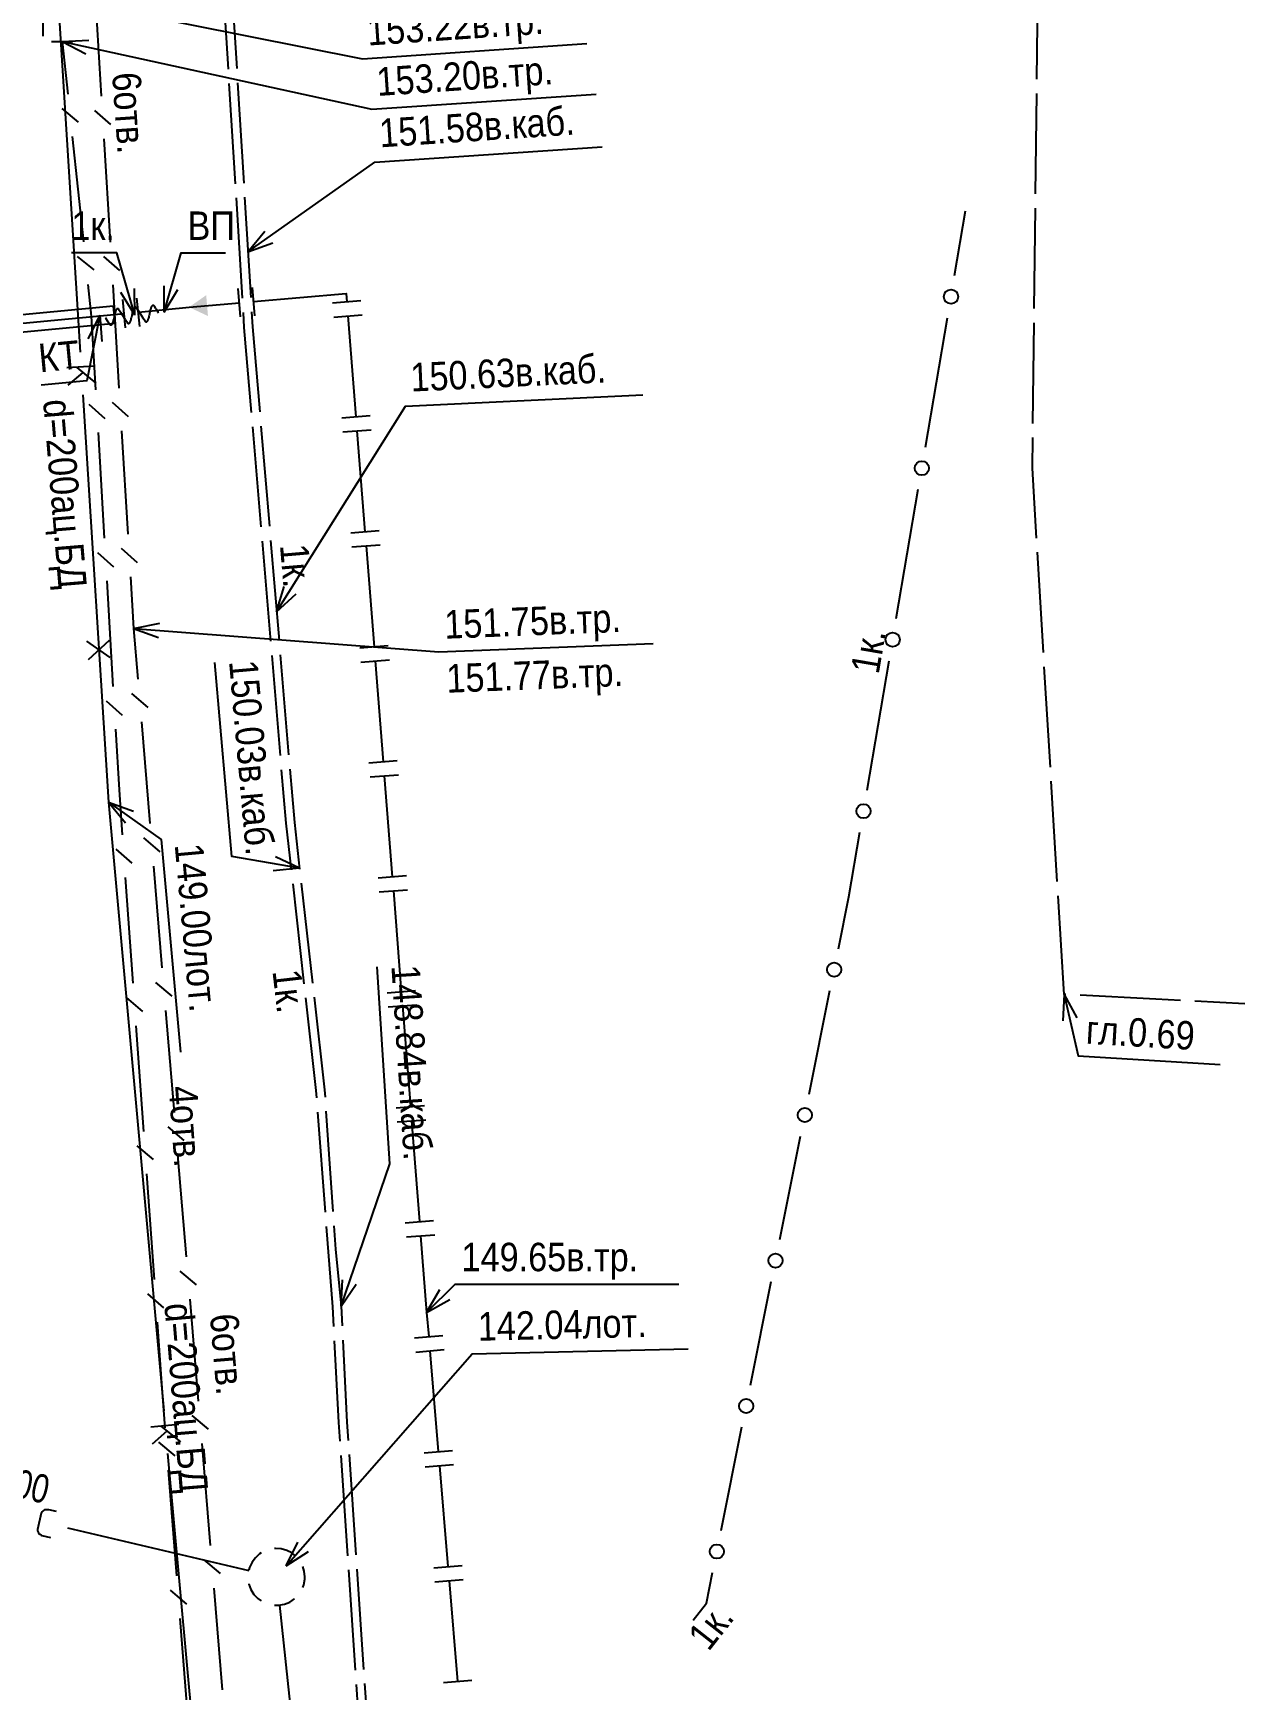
# Model space of a CAD drawing. Header units: metres. Extents: x -3947 to -3704, y 4976 to 6609.
# Drawn here: x -3816 to -3773.4, y 5499.5 to 5557.7 of the extents above; entities that cross this region are included whole.
import ezdxf
from ezdxf.enums import TextEntityAlignment as Align

# ---------------------------------------------------------------- set-up
doc = ezdxf.new("R2010")
doc.units = ezdxf.units.M
doc.header["$MEASUREMENT"] = 0
for name, color, linetype, lineweight in [('Водосток', 7, 'Continuous', 25), ('Газопровод', 7, 'Continuous', 25), ('Кабели', 7, 'Continuous', 25), ('Кабель защиты', 7, 'Continuous', 25), ('Кабель связи', 7, 'Continuous', 25), ('Кабель электрический', 7, 'Continuous', 25), ('Канализация самотёчная', 7, 'Continuous', 25)]:
    doc.layers.add(name, color=color, linetype=linetype, lineweight=lineweight)
doc.styles.add('Style-RUSSIAN_1251', font='RUSSIAN_1251.shx')
doc.styles.add('Style-RUSSIAN_1251 I 0.00000', font='RUSSIAN_1251.shx')

msp = doc.modelspace()

# ---------------------------------------------------------------- hatches: boundary and pattern name
at = {"layer": 'Газопровод', "linetype": 'Continuous'}
msp.add_hatch(color=256, dxfattribs=at).paths.add_polyline_path([(-3810.52, 5548.06), (-3809.918, 5548.481), (-3809.855, 5547.749)])

# ---------------------------------------------------------------- linework, layer by layer
at = {"layer": 'Водосток', "linetype": 'Continuous'}
for p, q in [((-3814.788, 5505.177), (-3808.425, 5503.68)), ((-3807.104, 5503.834), (-3806.699, 5504.676)), ((-3807.104, 5503.834), (-3806.323, 5504.347)), ((-3807.345, 5502.458), (-3806.919, 5498.484))]:
    msp.add_line(p, q, dxfattribs=at)
at = {"layer": 'Водосток', "linetype": 'Continuous', "flags": 128}
for points in [[(-3807.104, 5503.834), (-3800.576, 5511.291), (-3792.981, 5511.466)], [(-3815.179, 5505.743), (-3815.449, 5505.806), (-3815.488, 5505.813), (-3815.518, 5505.813), (-3815.561, 5505.811), (-3815.601, 5505.802), (-3815.633, 5505.788), (-3815.664, 5505.765), (-3815.691, 5505.738), (-3815.704, 5505.713), (-3815.715, 5505.687), (-3815.849, 5505.118), (-3815.851, 5505.092), (-3815.849, 5505.071), (-3815.841, 5505.043), (-3815.829, 5505.021), (-3815.812, 5504.994), (-3815.793, 5504.968), (-3815.764, 5504.947), (-3815.723, 5504.921), (-3815.689, 5504.908), (-3815.387, 5504.837)], [(-3807.984, 5504.292), (-3808.04, 5504.259), (-3808.189, 5504.126), (-3808.308, 5503.966), (-3808.394, 5503.785), (-3808.415, 5503.698)], [(-3806.816, 5504.217), (-3806.911, 5504.293), (-3807.089, 5504.383), (-3807.282, 5504.437), (-3807.481, 5504.451), (-3807.514, 5504.446)], [(-3806.526, 5503.084), (-3806.49, 5503.174), (-3806.454, 5503.37), (-3806.451, 5503.451)], [(-3806.451, 5503.451), (-3806.471, 5503.65), (-3806.523, 5503.819)], [(-3808.419, 5503.203), (-3808.417, 5503.194), (-3808.347, 5503.007), (-3808.241, 5502.838), (-3808.103, 5502.693), (-3807.984, 5502.609)], [(-3807.515, 5502.457), (-3807.362, 5502.455), (-3807.165, 5502.493), (-3806.981, 5502.569), (-3806.815, 5502.68), (-3806.813, 5502.681)]]:
    msp.add_lwpolyline(points, dxfattribs=at)
at = {"layer": 'Газопровод', "linetype": 'Continuous'}
for p, q in [((-3812.751, 5547.337), (-3812.849, 5548.332)), ((-3812.253, 5547.386), (-3812.351, 5548.381)), ((-3808.707, 5547.716), (-3808.794, 5548.712)), ((-3808.209, 5547.759), (-3808.296, 5548.755)), ((-3805.476, 5548.213), (-3804.479, 5548.292)), ((-3813.66, 5547.78), (-3814.079, 5546.945)), ((-3813.66, 5547.78), (-3813.589, 5546.849)), ((-3812.302, 5547.884), (-3810.52, 5548.06)), ((-3810.52, 5548.06), (-3808.75, 5548.214)), ((-3805.436, 5547.715), (-3804.439, 5547.794)), ((-3804.938, 5547.754), (-3804.658, 5544.213)), ((-3805.156, 5544.173), (-3804.159, 5544.252)), ((-3805.117, 5543.675), (-3804.12, 5543.754)), ((-3804.619, 5543.714), (-3804.339, 5540.172)), ((-3804.837, 5540.133), (-3803.84, 5540.212)), ((-3804.798, 5539.635), (-3803.801, 5539.713)), ((-3804.299, 5539.674), (-3804.019, 5536.132)), ((-3804.518, 5536.093), (-3803.521, 5536.172)), ((-3804.478, 5535.594), (-3803.481, 5535.673)), ((-3803.98, 5535.634), (-3803.7, 5532.092)), ((-3804.198, 5532.053), (-3803.201, 5532.132)), ((-3804.159, 5531.554), (-3803.162, 5531.633)), ((-3803.66, 5531.594), (-3803.38, 5528.052)), ((-3803.879, 5528.013), (-3802.882, 5528.092)), ((-3803.839, 5527.514), (-3802.843, 5527.593)), ((-3803.341, 5527.554), (-3803.061, 5524.012)), ((-3803.559, 5523.973), (-3802.563, 5524.051)), ((-3803.52, 5523.474), (-3802.523, 5523.553)), ((-3803.022, 5523.514), (-3802.742, 5519.972)), ((-3803.24, 5519.932), (-3802.243, 5520.011)), ((-3803.201, 5519.434), (-3802.204, 5519.513)), ((-3802.702, 5519.473), (-3802.422, 5515.932)), ((-3802.921, 5515.892), (-3801.924, 5515.971)), ((-3802.881, 5515.394), (-3801.884, 5515.473)), ((-3802.17, 5512.74), (-3801.71, 5513.553)), ((-3802.17, 5512.74), (-3801.357, 5513.2)), ((-3802.597, 5511.85), (-3801.601, 5511.934)), ((-3802.556, 5511.352), (-3801.559, 5511.435)), ((-3802.057, 5511.394), (-3801.761, 5507.853)), ((-3802.259, 5507.812), (-3801.263, 5507.895)), ((-3802.217, 5507.313), (-3801.221, 5507.397)), ((-3801.719, 5507.355), (-3801.423, 5503.815)), ((-3801.921, 5503.773), (-3800.924, 5503.857)), ((-3801.879, 5503.275), (-3800.883, 5503.358)), ((-3801.381, 5503.317), (-3801.084, 5499.776)), ((-3801.583, 5499.735), (-3800.586, 5499.818))]:
    msp.add_line(p, q, dxfattribs=at)
at = {"layer": 'Газопровод', "linetype": 'Continuous', "flags": 128}
for points in [[(-3808.252, 5548.257), (-3805, 5548.54), (-3804.977, 5548.253)], [(-3834.836, 5545.435), (-3813.122, 5547.501), (-3813.178, 5548.099), (-3834.892, 5546.033), (-3834.836, 5545.435)], [(-3816.365, 5547.494), (-3813.15, 5547.8), (-3812.8, 5547.835)], [(-3813.66, 5547.78), (-3814.114, 5545.476), (-3815.718, 5545.323)], [(-3802.383, 5515.433), (-3802.17, 5512.74), (-3802.099, 5511.892)], [(-3802.17, 5512.74), (-3801.17, 5513.74), (-3793.305, 5513.74)]]:
    msp.add_lwpolyline(points, dxfattribs=at)
at = {"layer": 'Кабели', "linetype": 'Continuous'}
for p, q in [((-3783.617, 5549.169), (-3783.23, 5551.442)), ((-3784.642, 5543.144), (-3783.868, 5547.69)), ((-3785.668, 5537.119), (-3784.894, 5541.665)), ((-3786.693, 5531.094), (-3785.919, 5535.64)), ((-3787.332, 5527.342), (-3786.945, 5529.615)), ((-3787.699, 5525.522), (-3787.332, 5527.342)), ((-3788.73, 5520.411), (-3787.996, 5524.052)), ((-3789.762, 5515.3), (-3789.027, 5518.941)), ((-3790.793, 5510.189), (-3790.059, 5513.83)), ((-3791.825, 5505.078), (-3791.09, 5508.719))]:
    msp.add_line(p, q, dxfattribs=at)
at = {"layer": 'Кабели', "linetype": 'Continuous', "flags": 128}
msp.add_lwpolyline([(-3792.808, 5501.934), (-3792.339, 5502.531), (-3792.122, 5503.608)], dxfattribs=at)
at = {"layer": 'Кабели', "linetype": 'Continuous'}
for centre in [(-3783.742, 5548.429), (-3784.768, 5542.405), (-3785.793, 5536.38), (-3786.819, 5530.355), (-3787.847, 5524.787), (-3788.879, 5519.676), (-3789.91, 5514.565), (-3790.942, 5509.454), (-3791.973, 5504.343)]:
    msp.add_circle(centre, 0.25, dxfattribs=at)
at = {"layer": 'Кабель защиты', "linetype": 'Continuous'}
for p, q in [((-3811.4, 5547.88), (-3811.392, 5548.814)), ((-3812.43, 5547.785), (-3812.92, 5548.58)), ((-3812.43, 5547.785), (-3812.44, 5548.719)), ((-3811.4, 5547.88), (-3810.912, 5548.676))]:
    msp.add_line(p, q, dxfattribs=at)
at = {"layer": 'Кабель защиты', "linetype": 'Continuous', "flags": 128}
for points in [[(-3812.43, 5547.785), (-3813.062, 5549.973), (-3814.656, 5549.973)], [(-3811.4, 5547.88), (-3810.8, 5549.973), (-3809.244, 5549.973)], [(-3813.15, 5547.719), (-3813.154, 5547.704), (-3813.167, 5547.655), (-3813.173, 5547.632), (-3813.182, 5547.599), (-3813.193, 5547.563), (-3813.201, 5547.538), (-3813.209, 5547.514), (-3813.215, 5547.496), (-3813.223, 5547.479), (-3813.228, 5547.468), (-3813.232, 5547.46), (-3813.236, 5547.452), (-3813.238, 5547.449), (-3813.24, 5547.446), (-3813.244, 5547.44), (-3813.247, 5547.437), (-3813.249, 5547.435), (-3813.251, 5547.432), (-3813.254, 5547.43), (-3813.257, 5547.428), (-3813.259, 5547.426), (-3813.261, 5547.425), (-3813.262, 5547.425), (-3813.264, 5547.424), (-3813.265, 5547.424), (-3813.267, 5547.423), (-3813.269, 5547.423), (-3813.271, 5547.423), (-3813.271, 5547.423), (-3813.273, 5547.423), (-3813.274, 5547.423), (-3813.275, 5547.423), (-3813.276, 5547.423), (-3813.278, 5547.424), (-3813.279, 5547.424), (-3813.281, 5547.425), (-3813.282, 5547.426), (-3813.283, 5547.427), (-3813.285, 5547.428), (-3813.286, 5547.429), (-3813.287, 5547.43), (-3813.288, 5547.431), (-3813.291, 5547.433), (-3813.292, 5547.434), (-3813.295, 5547.437), (-3813.297, 5547.441), (-3813.3, 5547.444), (-3813.304, 5547.451), (-3813.359, 5547.534), (-3813.377, 5547.562), (-3813.437, 5547.654), (-3813.46, 5547.69)], [(-3813.15, 5547.719), (-3813.146, 5547.733), (-3813.133, 5547.783), (-3813.127, 5547.805), (-3813.117, 5547.838), (-3813.107, 5547.875), (-3813.099, 5547.9), (-3813.09, 5547.924), (-3813.084, 5547.941), (-3813.077, 5547.958), (-3813.072, 5547.969), (-3813.067, 5547.978), (-3813.063, 5547.985), (-3813.061, 5547.989), (-3813.059, 5547.992), (-3813.055, 5547.997), (-3813.052, 5548), (-3813.05, 5548.003), (-3813.048, 5548.005), (-3813.045, 5548.008), (-3813.042, 5548.01), (-3813.04, 5548.011), (-3813.039, 5548.012), (-3813.037, 5548.013), (-3813.036, 5548.013), (-3813.035, 5548.014), (-3813.033, 5548.014), (-3813.031, 5548.015), (-3813.029, 5548.015), (-3813.028, 5548.015), (-3813.027, 5548.015), (-3813.026, 5548.015), (-3813.025, 5548.014), (-3813.023, 5548.014), (-3813.022, 5548.014), (-3813.02, 5548.013), (-3813.018, 5548.012), (-3813.017, 5548.011), (-3813.016, 5548.011), (-3813.015, 5548.01), (-3813.013, 5548.009), (-3813.012, 5548.008), (-3813.011, 5548.007), (-3813.009, 5548.005), (-3813.007, 5548.003), (-3813.005, 5548), (-3813.002, 5547.997), (-3813, 5547.993), (-3812.995, 5547.986), (-3812.94, 5547.903), (-3812.922, 5547.875), (-3812.862, 5547.783), (-3812.839, 5547.747)], [(-3812.528, 5547.776), (-3812.532, 5547.761), (-3812.545, 5547.712), (-3812.551, 5547.69), (-3812.561, 5547.657), (-3812.571, 5547.62), (-3812.579, 5547.595), (-3812.588, 5547.571), (-3812.594, 5547.554), (-3812.601, 5547.536), (-3812.606, 5547.526), (-3812.611, 5547.517), (-3812.615, 5547.509), (-3812.617, 5547.506), (-3812.619, 5547.503), (-3812.623, 5547.498), (-3812.626, 5547.494), (-3812.628, 5547.492), (-3812.63, 5547.489), (-3812.633, 5547.487), (-3812.636, 5547.485), (-3812.638, 5547.484), (-3812.639, 5547.483), (-3812.641, 5547.482), (-3812.642, 5547.481), (-3812.643, 5547.481), (-3812.646, 5547.48), (-3812.647, 5547.48), (-3812.649, 5547.48), (-3812.65, 5547.48), (-3812.651, 5547.48), (-3812.652, 5547.48), (-3812.653, 5547.48), (-3812.655, 5547.481), (-3812.656, 5547.481), (-3812.658, 5547.482), (-3812.66, 5547.483), (-3812.661, 5547.483), (-3812.662, 5547.484), (-3812.663, 5547.485), (-3812.665, 5547.486), (-3812.666, 5547.487), (-3812.667, 5547.488), (-3812.669, 5547.49), (-3812.671, 5547.492), (-3812.673, 5547.494), (-3812.676, 5547.498), (-3812.678, 5547.502), (-3812.683, 5547.508), (-3812.738, 5547.592), (-3812.756, 5547.619), (-3812.816, 5547.711), (-3812.839, 5547.747)], [(-3812.528, 5547.776), (-3812.524, 5547.791), (-3812.511, 5547.84), (-3812.505, 5547.862), (-3812.496, 5547.895), (-3812.485, 5547.932), (-3812.477, 5547.957), (-3812.469, 5547.981), (-3812.463, 5547.998), (-3812.455, 5548.016), (-3812.45, 5548.026), (-3812.446, 5548.035), (-3812.442, 5548.043), (-3812.44, 5548.046), (-3812.438, 5548.049), (-3812.434, 5548.054), (-3812.431, 5548.058), (-3812.429, 5548.06), (-3812.427, 5548.063), (-3812.424, 5548.065), (-3812.421, 5548.067), (-3812.419, 5548.069), (-3812.418, 5548.069), (-3812.416, 5548.07), (-3812.414, 5548.071), (-3812.413, 5548.071), (-3812.411, 5548.072), (-3812.409, 5548.072), (-3812.407, 5548.072), (-3812.407, 5548.072), (-3812.405, 5548.072), (-3812.404, 5548.072), (-3812.403, 5548.072), (-3812.402, 5548.071), (-3812.4, 5548.071), (-3812.399, 5548.07), (-3812.397, 5548.069), (-3812.396, 5548.069), (-3812.395, 5548.068), (-3812.393, 5548.067), (-3812.392, 5548.066), (-3812.391, 5548.065), (-3812.39, 5548.064), (-3812.387, 5548.062), (-3812.386, 5548.06), (-3812.383, 5548.058), (-3812.381, 5548.054), (-3812.378, 5548.05), (-3812.374, 5548.044), (-3812.319, 5547.961), (-3812.301, 5547.933), (-3812.241, 5547.841), (-3812.218, 5547.805)], [(-3811.907, 5547.833), (-3811.911, 5547.819), (-3811.924, 5547.769), (-3811.93, 5547.747), (-3811.939, 5547.714), (-3811.95, 5547.677), (-3811.958, 5547.652), (-3811.966, 5547.628), (-3811.973, 5547.611), (-3811.98, 5547.594), (-3811.985, 5547.583), (-3811.989, 5547.574), (-3811.994, 5547.567), (-3811.996, 5547.563), (-3811.998, 5547.56), (-3812.002, 5547.555), (-3812.004, 5547.552), (-3812.006, 5547.549), (-3812.009, 5547.547), (-3812.011, 5547.545), (-3812.014, 5547.542), (-3812.016, 5547.541), (-3812.018, 5547.54), (-3812.019, 5547.539), (-3812.021, 5547.539), (-3812.022, 5547.538), (-3812.024, 5547.538), (-3812.026, 5547.537), (-3812.028, 5547.537), (-3812.029, 5547.537), (-3812.03, 5547.537), (-3812.031, 5547.538), (-3812.032, 5547.538), (-3812.033, 5547.538), (-3812.035, 5547.538), (-3812.036, 5547.539), (-3812.038, 5547.54), (-3812.04, 5547.541), (-3812.041, 5547.541), (-3812.042, 5547.542), (-3812.043, 5547.543), (-3812.045, 5547.544), (-3812.046, 5547.545), (-3812.048, 5547.547), (-3812.05, 5547.549), (-3812.052, 5547.552), (-3812.055, 5547.555), (-3812.057, 5547.559), (-3812.062, 5547.566), (-3812.117, 5547.649), (-3812.134, 5547.677), (-3812.194, 5547.769), (-3812.218, 5547.805)], [(-3811.907, 5547.833), (-3811.903, 5547.848), (-3811.89, 5547.898), (-3811.884, 5547.92), (-3811.875, 5547.953), (-3811.864, 5547.989), (-3811.856, 5548.014), (-3811.848, 5548.038), (-3811.841, 5548.056), (-3811.834, 5548.073), (-3811.829, 5548.084), (-3811.824, 5548.093), (-3811.82, 5548.1), (-3811.818, 5548.103), (-3811.816, 5548.106), (-3811.812, 5548.112), (-3811.81, 5548.115), (-3811.808, 5548.117), (-3811.805, 5548.12), (-3811.803, 5548.122), (-3811.8, 5548.125), (-3811.798, 5548.126), (-3811.796, 5548.127), (-3811.795, 5548.127), (-3811.793, 5548.128), (-3811.792, 5548.128), (-3811.79, 5548.129), (-3811.788, 5548.129), (-3811.786, 5548.129), (-3811.785, 5548.129), (-3811.784, 5548.129), (-3811.783, 5548.129), (-3811.782, 5548.129), (-3811.781, 5548.129), (-3811.779, 5548.128), (-3811.778, 5548.128), (-3811.776, 5548.127), (-3811.774, 5548.126), (-3811.773, 5548.125), (-3811.772, 5548.125), (-3811.771, 5548.123), (-3811.769, 5548.123), (-3811.768, 5548.122), (-3811.766, 5548.119), (-3811.764, 5548.118), (-3811.762, 5548.115), (-3811.759, 5548.111), (-3811.757, 5548.108), (-3811.752, 5548.101), (-3811.697, 5548.018), (-3811.68, 5547.99), (-3811.62, 5547.898), (-3811.596, 5547.862)]]:
    msp.add_lwpolyline(points, dxfattribs=at)
at = {"layer": 'Кабель связи', "linetype": 'Continuous'}
for p, q in [((-3813.83, 5559.105), (-3813.609, 5555.474)), ((-3815.66, 5558.328), (-3815.66, 5557.584)), ((-3815.349, 5557.395), (-3814.977, 5557.395)), ((-3814.977, 5557.395), (-3814.045, 5557.447)), ((-3814.977, 5557.395), (-3814.605, 5557.395)), ((-3814.977, 5557.395), (-3814.151, 5556.959)), ((-3814.977, 5557.395), (-3814.782, 5555.545)), ((-3814.995, 5555.035), (-3814.412, 5554.563)), ((-3813.844, 5554.974), (-3813.283, 5554.477)), ((-3814.625, 5554.053), (-3814.235, 5550.353)), ((-3813.518, 5553.977), (-3813.296, 5550.346)), ((-3814.447, 5549.843), (-3813.865, 5549.372)), ((-3813.531, 5549.846), (-3812.97, 5549.349)), ((-3813.205, 5548.849), (-3812.984, 5545.218)), ((-3814.043, 5544.652), (-3813.483, 5544.154)), ((-3813.219, 5544.718), (-3812.657, 5544.221)), ((-3813.719, 5543.654), (-3813.5, 5539.94)), ((-3812.892, 5543.721), (-3812.671, 5540.09)), ((-3812.906, 5539.589), (-3812.345, 5539.093)), ((-3813.736, 5539.44), (-3813.176, 5538.942)), ((-3813.412, 5538.443), (-3813.194, 5534.729)), ((-3812.58, 5538.592), (-3812.469, 5536.777)), ((-3812.469, 5536.777), (-3811.552, 5536.957)), ((-3812.469, 5536.777), (-3811.591, 5536.459)), ((-3812.469, 5536.777), (-3812.32, 5534.988)), ((-3812.543, 5534.483), (-3811.971, 5533.999)), ((-3813.43, 5534.229), (-3812.869, 5533.731)), ((-3812.195, 5533.493), (-3811.896, 5529.916)), ((-3813.097, 5529.016), (-3812.53, 5528.525)), ((-3812.119, 5529.411), (-3811.547, 5528.927)), ((-3812.76, 5528.022), (-3812.495, 5524.311)), ((-3811.771, 5528.421), (-3811.472, 5524.844)), ((-3812.725, 5523.808), (-3812.158, 5523.318)), ((-3811.696, 5524.338), (-3811.123, 5523.854)), ((-3811.347, 5523.349), (-3811.048, 5519.771)), ((-3812.388, 5522.815), (-3812.123, 5519.104)), ((-3811.272, 5519.266), (-3810.699, 5518.782)), ((-3812.353, 5518.601), (-3811.786, 5518.11)), ((-3810.923, 5518.277), (-3810.624, 5514.699)), ((-3812.016, 5517.608), (-3811.751, 5513.897)), ((-3810.848, 5514.194), (-3810.276, 5513.71)), ((-3811.981, 5513.394), (-3811.415, 5512.903)), ((-3810.499, 5513.204), (-3810.2, 5509.627)), ((-3810.424, 5509.121), (-3809.852, 5508.637)), ((-3811.594, 5508.186), (-3811.024, 5507.699)), ((-3810.075, 5508.132), (-3809.776, 5504.554)), ((-3811.25, 5507.195), (-3810.959, 5503.486)), ((-3810, 5504.049), (-3809.428, 5503.565)), ((-3811.185, 5502.981), (-3810.615, 5502.495)), ((-3809.652, 5503.06), (-3809.353, 5499.482)), ((-3810.841, 5501.99), (-3810.549, 5498.281))]:
    msp.add_line(p, q, dxfattribs=at)
at = {"layer": 'Кабель связи', "linetype": 'Continuous', "flags": 128}
for points in [[(-3814.5, 5558.793), (-3804.425, 5556.786), (-3796.536, 5557.32)], [(-3814.977, 5557.395), (-3804.093, 5555.016), (-3796.211, 5555.549)], [(-3814.077, 5548.862), (-3813.96, 5547.75), (-3813.807, 5545.152)], [(-3812.469, 5536.777), (-3801.74, 5535.953), (-3794.213, 5536.244)], [(-3813.105, 5533.231), (-3812.98, 5531.1), (-3812.867, 5529.518)], [(-3811.644, 5512.4), (-3811.49, 5510.24), (-3811.368, 5508.69)]]:
    msp.add_lwpolyline(points, dxfattribs=at)
at = {"layer": 'Кабель электрический', "linetype": 'Continuous'}
for p, q in [((-3809.364, 5559.946), (-3809.147, 5556.421)), ((-3809.064, 5559.966), (-3808.847, 5556.443)), ((-3780.722, 5556.072), (-3780.68, 5559.604)), ((-3809.117, 5555.922), (-3808.9, 5552.398)), ((-3808.817, 5555.943), (-3808.6, 5552.42)), ((-3780.769, 5552.041), (-3780.728, 5555.572)), ((-3808.869, 5551.899), (-3808.653, 5548.375)), ((-3808.57, 5551.921), (-3808.353, 5548.397)), ((-3780.817, 5548.009), (-3780.775, 5551.541)), ((-3808.452, 5550.01), (-3807.861, 5550.734)), ((-3808.452, 5550.01), (-3807.573, 5550.326)), ((-3780.864, 5543.978), (-3780.823, 5547.509)), ((-3808.295, 5543.858), (-3807.998, 5540.34)), ((-3807.995, 5543.881), (-3807.698, 5540.363)), ((-3807.956, 5539.841), (-3807.659, 5536.323)), ((-3807.656, 5539.865), (-3807.359, 5536.347)), ((-3780.492, 5535.926), (-3780.705, 5539.451)), ((-3807.444, 5537.355), (-3807.179, 5538.25)), ((-3807.444, 5537.355), (-3806.755, 5537.985)), ((-3807.617, 5535.825), (-3807.321, 5532.306)), ((-3807.317, 5535.849), (-3807.02, 5532.331)), ((-3780.25, 5531.901), (-3780.462, 5535.427)), ((-3780.007, 5527.877), (-3780.219, 5531.402)), ((-3806.638, 5528.35), (-3807.484, 5528.748)), ((-3806.638, 5528.35), (-3807.568, 5528.255)), ((-3806.879, 5527.798), (-3806.483, 5524.289)), ((-3806.579, 5527.822), (-3806.183, 5524.314)), ((-3779.768, 5523.917), (-3779.81, 5522.984)), ((-3779.768, 5523.917), (-3779.322, 5523.096)), ((-3773.414, 5523.588), (-3775.177, 5523.679)), ((-3806.002, 5519.784), (-3805.734, 5516.263)), ((-3805.708, 5519.809), (-3805.462, 5516.288)), ((-3805.18, 5512.96), (-3805.124, 5513.892)), ((-3805.18, 5512.96), (-3804.651, 5513.73)), ((-3805.192, 5507.719), (-3804.955, 5504.196)), ((-3804.893, 5507.747), (-3804.655, 5504.225)), ((-3804.921, 5503.698), (-3804.684, 5500.175)), ((-3804.622, 5503.726), (-3804.384, 5500.203))]:
    msp.add_line(p, q, dxfattribs=at)
at = {"layer": 'Кабель электрический', "linetype": 'Continuous', "flags": 128}
for points in [[(-3808.452, 5550.01), (-3803.994, 5553.16), (-3795.998, 5553.688)], [(-3808.622, 5547.876), (-3808.59, 5547.35), (-3808.337, 5544.356)], [(-3808.322, 5547.898), (-3808.29, 5547.37), (-3808.037, 5544.379)], [(-3807.444, 5537.355), (-3802.919, 5544.584), (-3794.575, 5544.978)], [(-3780.735, 5539.95), (-3780.883, 5542.405), (-3780.87, 5543.478)], [(-3806.638, 5528.35), (-3809.016, 5528.756), (-3809.614, 5535.573)], [(-3807.278, 5531.808), (-3807.12, 5529.93), (-3806.935, 5528.294)], [(-3806.978, 5531.833), (-3806.82, 5529.96), (-3806.635, 5528.319)], [(-3779.703, 5523.914), (-3779.768, 5523.917), (-3779.977, 5527.378)], [(-3805.18, 5512.96), (-3803.463, 5517.961), (-3803.91, 5524.889)], [(-3806.427, 5523.792), (-3806.06, 5520.54), (-3806.04, 5520.283)], [(-3806.127, 5523.817), (-3805.76, 5520.56), (-3805.742, 5520.308)], [(-3779.768, 5523.917), (-3779.269, 5521.752), (-3774.282, 5521.455)], [(-3775.677, 5523.705), (-3776.547, 5523.75), (-3779.204, 5523.888)], [(-3805.696, 5515.765), (-3805.48, 5512.94), (-3805.444, 5512.243)], [(-3805.428, 5515.789), (-3805.37, 5514.96), (-3805.18, 5512.96), (-3805.144, 5512.27)], [(-3805.418, 5511.744), (-3805.27, 5508.87), (-3805.226, 5508.218)], [(-3805.119, 5511.771), (-3804.97, 5508.89), (-3804.927, 5508.246)], [(-3804.65, 5499.676), (-3804.53, 5497.89), (-3804.335, 5496.16)], [(-3804.35, 5499.705), (-3804.23, 5497.92), (-3804.034, 5496.189)]]:
    msp.add_lwpolyline(points, dxfattribs=at)
at = {"layer": 'Канализация самотёчная', "linetype": 'Continuous'}
for p, q in [((-3815.25, 5560.8), (-3814.347, 5546.484)), ((-3813.831, 5545.987), (-3814.819, 5545.924)), ((-3814.467, 5545.946), (-3813.793, 5545.387)), ((-3814.253, 5545.769), (-3814.782, 5545.326)), ((-3814.253, 5544.986), (-3813.35, 5530.67)), ((-3813.294, 5535.75), (-3814.114, 5536.321)), ((-3813.333, 5536.348), (-3814.071, 5535.672)), ((-3813.35, 5530.67), (-3812.759, 5529.946)), ((-3813.35, 5530.67), (-3812.471, 5530.355)), ((-3813.35, 5530.67), (-3811.411, 5509.282)), ((-3810.881, 5508.8), (-3811.867, 5508.71)), ((-3811.516, 5508.742), (-3810.827, 5508.202)), ((-3811.297, 5508.571), (-3811.813, 5508.113)), ((-3811.275, 5507.789), (-3809.336, 5486.401))]:
    msp.add_line(p, q, dxfattribs=at)
at = {"layer": 'Канализация самотёчная', "linetype": 'Continuous', "flags": 128}
msp.add_lwpolyline([(-3813.35, 5530.67), (-3811.495, 5529.358), (-3810.817, 5521.884)], dxfattribs=at)

# ---------------------------------------------------------------- texts
at = {"layer": 'Водосток', "linetype": 'Continuous', "style": 'Style-RUSSIAN_1251', "width": 0.9}
msp.add_text('142.04лот.', height=1, rotation=1.3206, dxfattribs=at).set_placement((-3800.385, 5512.746), align=Align.TOP_LEFT)
at = {"layer": 'Водосток', "linetype": 'Continuous', "style": 'Style-RUSSIAN_1251 I 0.00000', "width": 0.8}
msp.add_text('стр. d=800', height=1, rotation=346.76304, dxfattribs=at).set_placement((-3820.654, 5507.203))
at = {"layer": 'Газопровод', "linetype": 'Continuous', "style": 'Style-RUSSIAN_1251', "width": 0.9}
msp.add_text('КТ', height=1, rotation=5.4351, dxfattribs=at).set_placement((-3815.856, 5546.766), align=Align.TOP_LEFT)
msp.add_text('149.65в.тр.', height=1, dxfattribs=at).set_placement((-3800.945, 5515.19), align=Align.TOP_LEFT)
at = {"layer": 'Кабели', "linetype": 'Continuous', "style": 'Style-RUSSIAN_1251', "width": 0.9}
for rotation, p in [(80.34018, (-3786.286, 5535.136)), (51.83746, (-3792.263, 5500.805))]:
    msp.add_text('1к.', height=1, rotation=rotation, dxfattribs=at).set_placement(p)
at = {"layer": 'Кабель защиты', "linetype": 'Continuous', "style": 'Style-RUSSIAN_1251', "width": 0.9}
for s, p in [('1к.', (-3814.656, 5551.423)), ('ВП', (-3810.575, 5551.423))]:
    msp.add_text(s, height=1, dxfattribs=at).set_placement(p, align=Align.TOP_LEFT)
at = {"layer": 'Кабель связи', "linetype": 'Continuous', "style": 'Style-RUSSIAN_1251', "width": 0.9}
for s, rotation, p in [('153.22в.тр.', 3.8683, (-3804.299, 5558.248)), ('153.20в.тр.', 3.8683, (-3803.967, 5556.477)), ('151.75в.тр.', 2.2208, (-3801.571, 5537.41)), ('151.77в.тр.', 2.2208, (-3801.497, 5535.512))]:
    msp.add_text(s, height=1, rotation=rotation, dxfattribs=at).set_placement(p, align=Align.TOP_LEFT)
at = {"layer": 'Кабель связи', "linetype": 'Continuous', "style": 'Style-RUSSIAN_1251 I 0.00000', "width": 0.9}
for s, rotation, p in [('6отв.', 273.924, (-3813.225, 5556.281)), ('4отв.', 274.086, (-3811.235, 5520.67)), ('6отв.', 274.734, (-3809.789, 5512.66))]:
    msp.add_text(s, height=1, rotation=rotation, dxfattribs=at).set_placement(p)
at = {"layer": 'Кабель электрический', "linetype": 'Continuous', "style": 'Style-RUSSIAN_1251', "width": 0.9}
for s, rotation, p in [('151.58в.каб.', 3.7774, (-3803.869, 5554.672)), ('150.63в.каб.', 2.702, (-3802.765, 5546.093)), ('150.03в.каб.', 275.0095, (-3808.12, 5535.704)), ('148.84в.каб.', 273.6887, (-3802.413, 5524.985)), ('гл.0.69', 356.5904, (-3778.959, 5523.186))]:
    msp.add_text(s, height=1, rotation=rotation, dxfattribs=at).set_placement(p, align=Align.TOP_LEFT)
at = {"layer": 'Кабель электрический', "linetype": 'Continuous', "style": 'Style-RUSSIAN_1251 I 0.00000', "width": 0.9}
for rotation, p in [(274.826, (-3807.327, 5539.699)), (276.441, (-3807.59, 5524.735))]:
    msp.add_text('1к.', height=1, rotation=rotation, dxfattribs=at).set_placement(p)
at = {"layer": 'Канализация самотёчная', "linetype": 'Continuous', "style": 'Style-RUSSIAN_1251', "width": 0.899998}
for p in [(-3815.654, 5544.787), (-3811.391, 5513.034)]:
    msp.add_text('d=200ац.БД', height=1, rotation=274.72786, dxfattribs=at).set_placement(p)
msp.add_text('149.00лот.', height=1, rotation=275.18101, dxfattribs=at).set_placement((-3810.031, 5529.265), align=Align.TOP_LEFT)

doc.saveas('drawing.dxf')
